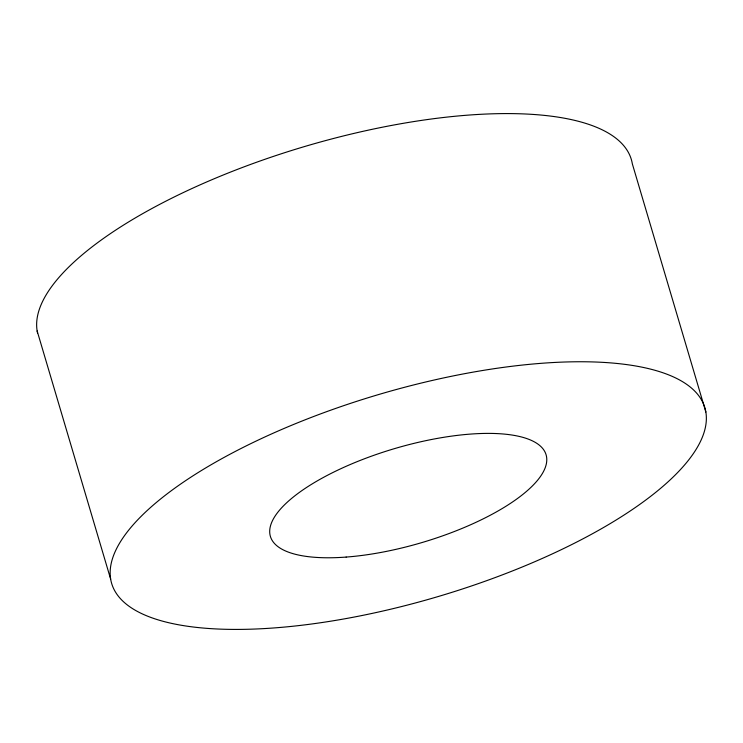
<?xml version="1.0" encoding="UTF-8"?>
<svg xmlns="http://www.w3.org/2000/svg" width="743" height="743" viewBox="0 0 743 743"><rect width="100%" height="100%" fill="white"/><g stroke="black" fill="none" stroke-linecap="round" stroke-linejoin="round"><path stroke-width="1.11" d="M705.85 412.031A309.339 105.292 -16.5 0 0 244.336 446.822A309.339 105.292 -16.5 0 0 274.576 627.9A309.339 105.292 -16.5 0 0 705.85 412.031L632.339 163.859A309.339 105.292 -16.5 0 0 314.196 143.743A309.339 105.292 -16.5 0 0 37.577 333.124M37.15 330.969L110.661 579.141M346.136 557.074A143.752 48.927 -16.5 0 0 546.542 456.759A143.752 48.927 -16.5 0 0 332.084 472.919A143.752 48.927 -16.5 0 0 346.136 557.074"/></g></svg>
